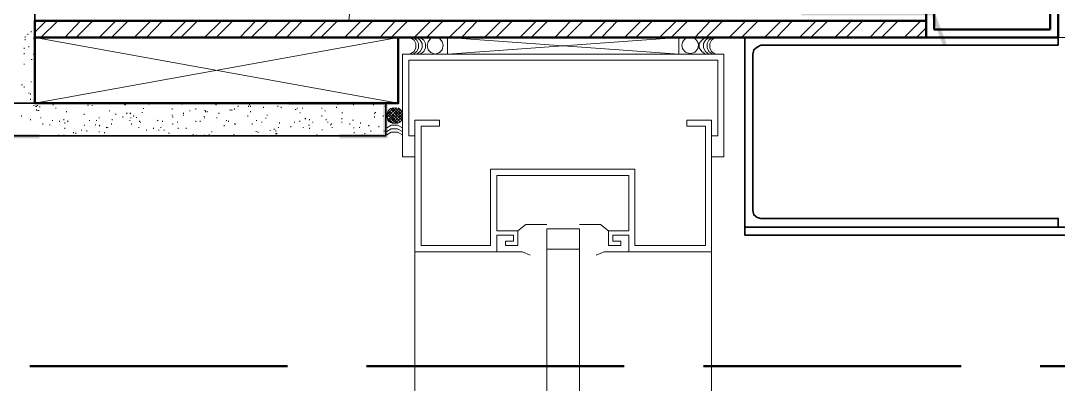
# Model space of a CAD drawing. Header units: inches. Extents: x 5 to 516, y -193 to 129.
# Drawn here: x 105.748 to 107.058, y -181.001 to -180.541 of the extents above; entities that cross this region are included whole.
import ezdxf

# ---------------------------------------------------------------- set-up
doc = ezdxf.new("R2010")
doc.units = ezdxf.units.IN
doc.header["$MEASUREMENT"] = 0
doc.linetypes.add('PDF_IMPORT', pattern=[1, 0.8, -0.2])
doc.layers.add('PDF8_Geometry', color=7, linetype='Continuous')
doc.layers.add('PDF8_Solid Fills', color=7, linetype='Continuous')

msp = doc.modelspace()

# ---------------------------------------------------------------- hatches: boundary and pattern name
at = {"layer": 'PDF8_Solid Fills', "transparency": 33554559}
for points in [[(106.7332947, -180.5291154), (106.7332947, -180.5346709), (106.8977391, -180.5346718), (106.9166291, -180.5702265), (106.9010725, -180.5291154)], [(105.7266282, -180.6424486), (105.7221838, -180.6424486), (105.7221839, -180.6902264), (105.7710728, -180.6902267), (105.7710727, -180.6846714), (105.7266282, -180.6846709)], [(106.0855172, -180.6435608), (106.0855172, -180.6480053), (106.2055172, -180.6480051), (106.2055169, -180.6846718), (106.2110733, -180.6902275), (106.2110728, -180.6435608)], [(106.2110733, -180.6902267), (106.2055178, -180.6846712), (106.1499613, -180.6846714), (106.1499622, -180.6902267)]]:
    msp.add_hatch(color=256, dxfattribs=at).paths.add_polyline_path(points)

# ---------------------------------------------------------------- linework, layer by layer
at = {"layer": 'PDF8_Geometry', "linetype": 'PDF_IMPORT', "lineweight": 50, "ltscale": 0.406667}
msp.add_lwpolyline([(110.3377397, -179.1546714), (110.3377397, -180.9780051), (105.35774, -180.9780041), (105.3577396, -176.9124485), (107.3699617, -176.9124486), (107.3699615, -179.1546706), (110.3377402, -179.1546714)], dxfattribs=at)
at = {"layer": 'PDF8_Geometry', "lineweight": 35}
for points in [[(105.7655178, -180.645783), (105.7655178, -177.2702272), (105.7244067, -177.2702272)], [(106.6621842, -180.8124496), (106.6621842, -180.5624496), (107.0577398, -180.5624496), (107.0577398, -180.5724496)], [(106.6821845, -180.5724492), (106.6777401, -180.5746714), (106.6732956, -180.5780048), (106.6721845, -180.5835603)], [(107.0577395, -180.5724492), (106.6821839, -180.5724492)], [(106.6721838, -180.5835599), (106.6721838, -180.7813377)], [(105.7244061, -180.645783), (105.7655172, -180.645783)], [(106.6721838, -180.7813375), (106.6732949, -180.7868931), (106.6777394, -180.7902264), (106.6821838, -180.7913375)], [(107.0577395, -180.8024494), (107.0577395, -180.7913383), (106.6821839, -180.7913383)], [(108.156629, -180.8124489), (108.156629, -180.8024489), (106.6621845, -180.8024489)], [(108.156629, -180.8124496), (106.6621845, -180.8124496)]]:
    msp.add_lwpolyline(points, dxfattribs=at)
at = {"layer": 'PDF8_Geometry', "lineweight": 15}
for points in [[(106.2244061, -179.8957829), (106.1621839, -180.5413385)], [(105.7655178, -180.5557821), (105.7799622, -180.5413376)], [(105.7732952, -180.5624496), (105.7944064, -180.5413385)], [(105.8032952, -180.5624496), (105.8232952, -180.5413385)], [(105.8177401, -180.5624496), (105.8388513, -180.5413385)], [(105.8466279, -180.5624496), (105.867739, -180.5413385)], [(105.8621839, -180.5624496), (105.883295, -180.5413385)], [(105.8910728, -180.5624496), (105.9121839, -180.5413385)], [(105.9066288, -180.5624496), (105.9266288, -180.5413385)], [(105.9355177, -180.5624496), (105.9566288, -180.5413385)], [(105.9499615, -180.5624496), (105.9710726, -180.5413385)], [(105.9799614, -180.5624496), (106.0010725, -180.5413385)], [(105.9944064, -180.5624496), (106.0155175, -180.5413385)], [(106.0244063, -180.5624496), (106.0444063, -180.5413385)], [(106.0388502, -180.5624496), (106.0599613, -180.5413385)], [(106.0677402, -180.5624496), (106.0888513, -180.5413385)], [(106.0832951, -180.5624496), (106.1032951, -180.5413385)], [(106.1121839, -180.5624496), (106.133295, -180.5413385)], [(106.1266289, -180.5624496), (106.14774, -180.5413385)], [(106.1566288, -180.5624496), (106.1777399, -180.5413385)], [(106.1710727, -180.5624496), (106.1921838, -180.5413385)], [(106.2010726, -180.5624496), (106.2210726, -180.5413385)], [(106.2155176, -180.5624496), (106.2366287, -180.5413385)], [(106.2444064, -180.5624496), (106.2655176, -180.5413385)], [(106.2599625, -180.5624496), (106.2810736, -180.5413385)], [(106.2888502, -180.5624496), (106.3099613, -180.5413385)], [(106.3044063, -180.5624496), (106.3244063, -180.5413385)], [(106.3332951, -180.5624496), (106.3544062, -180.5413385)], [(106.3477401, -180.5624496), (106.3688512, -180.5413385)], [(106.37774, -180.5624496), (106.3988511, -180.5413385)], [(106.3921839, -180.5624496), (106.413295, -180.5413385)], [(106.4221838, -180.5624496), (106.4421838, -180.5413385)], [(106.4366288, -180.5624496), (106.4577399, -180.5413385)], [(106.4655176, -180.5624496), (106.4866287, -180.5413385)], [(106.4810725, -180.5624496), (106.5010725, -180.5413385)], [(106.5099625, -180.5624496), (106.5310736, -180.5413385)], [(106.5244064, -180.5624496), (106.5455175, -180.5413385)], [(106.5544063, -180.5624496), (106.5755174, -180.5413385)], [(106.5688501, -180.5624496), (106.5899613, -180.5413385)], [(106.5988512, -180.5624496), (106.6188512, -180.5413385)], [(106.613295, -180.5624496), (106.6344062, -180.5413385)], [(106.6421839, -180.5624496), (106.663295, -180.5413385)], [(106.6577399, -180.5624496), (106.6788511, -180.5413385)], [(106.6866288, -180.5624496), (106.7077399, -180.5413385)], [(106.7021837, -180.5624496), (106.7221837, -180.5413385)], [(106.7310726, -180.5624496), (106.7521837, -180.5413385)], [(106.7455175, -180.5624496), (106.7666287, -180.5413385)], [(106.7755175, -180.5624496), (106.7966286, -180.5413385)], [(106.7899624, -180.5624496), (106.8110736, -180.5413385)], [(106.8199624, -180.5624496), (106.8399624, -180.5413385)], [(106.8344062, -180.5624496), (106.8555173, -180.5413385)], [(106.8632951, -180.5624496), (106.8844062, -180.5413385)], [(105.7610724, -180.5557821), (105.7610724, -180.554671)], [(105.7655178, -180.5491157), (105.7655178, -180.5480046)], [(106.8788511, -180.5624496), (106.8910733, -180.5502274)], [(105.7532949, -180.5624496), (105.7532949, -180.5613385)], [(105.7532949, -180.5657828), (105.7532949, -180.5646717)], [(105.7566281, -180.5591153), (105.7566281, -180.5580042)], [(105.7644067, -180.5635607), (105.7632956, -180.5635607)], [(106.2244061, -180.645783), (105.7655172, -180.5624496)], [(106.2244061, -180.5624496), (105.7655172, -180.645783)], [(106.2388511, -180.5835599), (106.2444067, -180.5802265), (106.2466289, -180.5757821), (106.2466289, -180.5702265), (106.2444067, -180.5657821), (106.2388511, -180.5624488)], [(106.2432954, -180.5835599), (106.2477398, -180.5802265), (106.249962, -180.5757821), (106.249962, -180.5702265), (106.2477398, -180.5657821), (106.2432954, -180.5624488)], [(106.2477396, -180.5835599), (106.2521841, -180.5802265), (106.2544063, -180.5757821), (106.2544063, -180.5702265), (106.2521841, -180.5657821), (106.2477396, -180.5624488)], [(106.2521839, -180.5835599), (106.2566283, -180.5802265), (106.2588506, -180.5757821), (106.2588506, -180.5702265), (106.2566283, -180.5657821), (106.2521839, -180.5624488)], [(106.5788503, -180.5835607), (106.2866281, -180.5624496), (106.5788503, -180.5624496), (106.2866281, -180.5835607), (106.2866281, -180.5624496)], [(106.4644065, -180.5624496), (106.5066288, -180.5624496)], [(106.5788509, -180.5624496), (106.5788509, -180.5835607)], [(106.612184, -180.5624496), (106.6077395, -180.565783), (106.6044062, -180.5702274), (106.6044062, -180.575783), (106.6077395, -180.5802274), (106.612184, -180.5835607)], [(106.6166282, -180.5624496), (106.6121838, -180.565783), (106.6099616, -180.5702274), (106.6099616, -180.575783), (106.6121838, -180.5802274), (106.6166282, -180.5835607)], [(106.6210736, -180.5624496), (106.6166292, -180.565783), (106.614407, -180.5702274), (106.614407, -180.575783), (106.6166292, -180.5802274), (106.6210736, -180.5835607)], [(106.6244057, -180.5624496), (106.6199613, -180.565783), (106.617739, -180.5702274), (106.617739, -180.575783), (106.6199613, -180.5802274), (106.6244057, -180.5835607)], [(107.0577395, -180.5624496), (108.1566285, -180.5624496)], [(105.7521839, -180.5768935), (105.7521839, -180.5757824)], [(105.7521839, -180.5835599), (105.7521839, -180.5824488)], [(105.7577392, -180.5746713), (105.7577392, -180.5735602)], [(105.7521839, -180.5957827), (105.7521839, -180.5968938)], [(105.7621846, -180.5902274), (105.7610735, -180.5902274)], [(105.7632945, -180.5835599), (105.7644056, -180.5835599)], [(106.2299614, -180.5835599), (106.635517, -180.5835599)], [(106.2299614, -180.7135602), (106.2299614, -180.5835602)], [(106.2455175, -180.6868935), (106.2377397, -180.6868935), (106.2377397, -180.591338)], [(106.23774, -180.5913385), (106.6277401, -180.5913385)], [(106.2866281, -180.5835599), (106.5788503, -180.5835599)], [(106.6199614, -180.6868935), (106.6277392, -180.6868935), (106.6277392, -180.591338)], [(106.6355175, -180.7135602), (106.6355175, -180.5835602)], [(105.7488507, -180.6224494), (105.7499618, -180.6224494)], [(105.7610724, -180.6191162), (105.7610724, -180.6180051)], [(105.7521839, -180.6257826), (105.7521839, -180.6246715)], [(105.7577392, -180.6335601), (105.7577392, -180.632449)], [(105.7599625, -180.6346712), (105.7599625, -180.6335601)], [(105.7599625, -180.6413387), (105.7599625, -180.6402276)], [(105.7644067, -180.6491162), (105.7644067, -180.648005)], [(105.768851, -180.6491162), (105.768851, -180.648005)], [(105.7832948, -180.646894), (105.7832948, -180.6457829)], [(105.7888502, -180.6480051), (105.7888502, -180.646894)], [(105.8255176, -180.646894), (105.8255176, -180.6457829)], [(105.8332951, -180.6480051), (105.832184, -180.6480051)], [(105.8377393, -180.6491162), (105.8377393, -180.648005)], [(105.8677392, -180.646894), (105.8677392, -180.6457829)], [(105.878851, -180.646894), (105.8799621, -180.6480051)], [(105.909962, -180.646894), (105.9088509, -180.646894)], [(105.9521836, -180.646894), (105.9510725, -180.646894)], [(105.9766282, -180.645783), (105.9766282, -180.6468941)], [(105.9944064, -180.646894), (105.9932953, -180.646894)], [(105.9944064, -180.6480051), (105.9944064, -180.646894)], [(106.0099625, -180.645783), (106.0099625, -180.6468941)], [(106.0221842, -180.646894), (106.0221842, -180.6457829)], [(106.035517, -180.646894), (106.035517, -180.6457829)], [(106.0366281, -180.6480051), (106.0366281, -180.646894)], [(106.0777398, -180.646894), (106.0777398, -180.6457829)], [(106.1199614, -180.646894), (106.1199614, -180.6457829)], [(106.1477392, -180.646894), (106.1488503, -180.646894)], [(106.1555178, -180.646894), (106.1555178, -180.6457829)], [(106.1621842, -180.646894), (106.1621842, -180.6457829)], [(106.1677395, -180.6480051), (106.1677395, -180.646894)], [(106.1932951, -180.646894), (106.1932951, -180.6480051)], [(106.2044069, -180.646894), (106.2044069, -180.6457829)], [(105.7488507, -180.6624489), (105.7488507, -180.6613378)], [(105.7666288, -180.6502272), (105.7666288, -180.6491161)], [(105.7677399, -180.6491162), (105.7677399, -180.6502273)], [(105.7677399, -180.6535604), (105.7677399, -180.6546715)], [(105.7710732, -180.6546715), (105.769962, -180.6546715), (105.7688509, -180.6546715)], [(105.7721842, -180.6502272), (105.7710731, -180.6502272)], [(105.7921845, -180.6524494), (105.7921845, -180.6513382)], [(105.8055173, -180.6568936), (105.8055173, -180.6557825)], [(105.8277397, -180.6591158), (105.8277397, -180.6602269)], [(105.8599618, -180.6557826), (105.8599618, -180.6546714)], [(105.8677392, -180.6602268), (105.8677392, -180.6591157)], [(105.8821842, -180.6580047), (105.8810731, -180.6591158)], [(105.8855174, -180.6580047), (105.8866285, -180.6591158)], [(105.8899617, -180.6624489), (105.8899617, -180.6613378)], [(105.9010735, -180.6580047), (105.9010735, -180.6568936)], [(105.9021834, -180.6524494), (105.9032945, -180.6524494)], [(105.9388509, -180.6535604), (105.9388509, -180.6524493)], [(105.9388509, -180.6613379), (105.9388509, -180.6602268)], [(105.9532947, -180.6591158), (105.9532947, -180.6580046)], [(105.9532947, -180.6613379), (105.9532947, -180.6602268)], [(105.9610733, -180.6557826), (105.9610733, -180.6546714)], [(105.9688508, -180.6535604), (105.9688508, -180.6524493)], [(105.9810725, -180.6546715), (105.9799614, -180.6546715)], [(105.9810725, -180.6557826), (105.9810725, -180.6568937)], [(105.9832946, -180.6568936), (105.9832946, -180.6557825)], [(105.9977396, -180.6591158), (105.9977396, -180.6580046)], [(106.0121846, -180.6546715), (106.0121846, -180.6535604)], [(106.0144067, -180.6546715), (106.0144067, -180.6535604)], [(106.0177399, -180.6535604), (106.0177399, -180.6524493)], [(106.0221842, -180.6491162), (106.0221842, -180.6502273)], [(106.0344059, -180.6624489), (106.0344059, -180.6613378)], [(106.035517, -180.6502272), (106.035517, -180.6491161)], [(106.0377403, -180.6502272), (106.0377403, -180.6491161)], [(106.0377403, -180.6568936), (106.0377403, -180.6557825)], [(106.0544062, -180.6513383), (106.0544062, -180.6502272)], [(106.0588505, -180.6613379), (106.0588505, -180.6602268)], [(106.0721844, -180.6491162), (106.0721844, -180.6502273)], [(106.0766287, -180.6513383), (106.0766287, -180.6502272)], [(106.0955179, -180.6535604), (106.0944068, -180.6535604)], [(106.0966279, -180.6513383), (106.0966279, -180.6524494)], [(106.1010733, -180.6580047), (106.0999622, -180.6580047)], [(106.1032954, -180.6524494), (106.1032954, -180.6513382)], [(106.12774, -180.6524494), (106.12774, -180.6513382)], [(106.12774, -180.6624489), (106.12774, -180.6613378)], [(106.1321843, -180.6557826), (106.1321843, -180.6546714)], [(106.1466281, -180.6502272), (106.1466281, -180.6513383)], [(106.1544067, -180.6580047), (106.1532956, -180.6580047)], [(106.1944062, -180.6591158), (106.1944062, -180.6580046)], [(106.1955173, -180.6580047), (106.1955173, -180.6568936)], [(106.2055169, -180.6624489), (106.2055169, -180.6613378)], [(106.207739, -180.6502272), (106.207739, -180.6491161)], [(106.222184, -180.6513383), (106.2099618, -180.6635605)], [(106.2188508, -180.6513383), (106.2099619, -180.6602272)], [(106.2099623, -180.6591158), (106.2221845, -180.671338)], [(106.2255172, -180.6524494), (106.2110727, -180.6668938)], [(106.2110733, -180.6568936), (106.2244067, -180.6713381)], [(106.2277393, -180.6535604), (106.2121838, -180.669116)], [(106.2121844, -180.6546715), (106.2266288, -180.6691159)], [(106.2288504, -180.6557826), (106.2144059, -180.670227)], [(106.2144065, -180.6524494), (106.228851, -180.6668938)], [(106.2299614, -180.6591158), (106.2166281, -180.671338)], [(106.2166287, -180.6513383), (106.229962, -180.6646716)], [(106.2199619, -180.6513383), (106.2299619, -180.6613383)], [(106.2244061, -180.6513383), (106.2299617, -180.6568938)], [(105.7599625, -180.6668932), (105.7599625, -180.6657821)], [(105.7732952, -180.6646711), (105.7732952, -180.66356)], [(105.7755174, -180.6724485), (105.7755174, -180.6713374)], [(105.7844059, -180.6735607), (105.7844059, -180.6724496)], [(105.7877402, -180.6680043), (105.7877402, -180.6668932)], [(105.7966288, -180.6680043), (105.7966288, -180.6691154)], [(105.8021841, -180.6668932), (105.8021841, -180.6657821)], [(105.8032952, -180.6702264), (105.8032952, -180.6713375)], [(105.8066284, -180.6680043), (105.8077395, -180.6691154)], [(105.8277397, -180.6735607), (105.8288508, -180.6735607)], [(105.8344061, -180.6680043), (105.8344061, -180.6668932)], [(105.8421836, -180.6724485), (105.8421836, -180.6735597)], [(105.8432958, -180.6668932), (105.8432958, -180.6680043)], [(105.8466279, -180.6646711), (105.8466279, -180.66356)], [(105.8466279, -180.6735607), (105.847739, -180.6746719)], [(105.8621839, -180.6724485), (105.8621839, -180.6713374)], [(105.863295, -180.6657821), (105.863295, -180.6668933)], [(105.8766289, -180.66356), (105.8766289, -180.6624489)], [(105.8855174, -180.6680043), (105.8855174, -180.6668932)], [(105.8866285, -180.6646711), (105.8866285, -180.66356)], [(105.8877396, -180.6724485), (105.8877396, -180.6713374)], [(105.8932949, -180.66356), (105.894406, -180.66356)], [(105.8977392, -180.6691165), (105.8977392, -180.6680054)], [(105.8988514, -180.6702264), (105.8988514, -180.6691153)], [(105.9210727, -180.6668932), (105.9199616, -180.6680043)], [(105.9266291, -180.6680043), (105.9266291, -180.6691154)], [(105.9399619, -180.66356), (105.9399619, -180.6624489)], [(105.9399619, -180.6724485), (105.9399619, -180.6713374)], [(105.9455173, -180.6702264), (105.9455173, -180.6691153)], [(105.9688508, -180.6691165), (105.9688508, -180.6680054)], [(105.9744061, -180.6691165), (105.9744061, -180.6680054)], [(105.9799614, -180.6624489), (105.9788503, -180.6624489)], [(105.9799614, -180.6646711), (105.9799614, -180.66356)], [(105.9955175, -180.66356), (105.9955175, -180.6646711)], [(106.004406, -180.6746718), (106.004406, -180.6735607)], [(106.0077392, -180.6680043), (106.0077392, -180.6668932)], [(106.0099625, -180.6691165), (106.0099625, -180.6680054)], [(106.0177399, -180.6713386), (106.018851, -180.6724497)], [(106.0399624, -180.6724485), (106.0399624, -180.6713374)], [(106.0455177, -180.6668932), (106.0455177, -180.6680043)], [(106.0521841, -180.6691165), (106.0521841, -180.6702276)], [(106.0566284, -180.6646711), (106.0577395, -180.6646711)], [(106.0744066, -180.6713386), (106.0744066, -180.6702275)], [(106.0888504, -180.6757829), (106.0888504, -180.6746718)], [(106.0932958, -180.6702264), (106.0932958, -180.6691153)], [(106.0999622, -180.6691165), (106.0999622, -180.6680054)], [(106.1077397, -180.6646711), (106.1066286, -180.6657822)], [(106.1121839, -180.6735607), (106.1110728, -180.6735607)], [(106.1121839, -180.6668932), (106.1121839, -180.6657821)], [(106.1166282, -180.6702264), (106.1166282, -180.6691153)], [(106.1332953, -180.6668932), (106.1332953, -180.6657821)], [(106.1355175, -180.6702264), (106.1355175, -180.6691153)], [(106.1388506, -180.6735607), (106.1388506, -180.6724496)], [(106.1399617, -180.6724485), (106.1399617, -180.6713374)], [(106.1532956, -180.6657821), (106.1532956, -180.664671)], [(106.1532956, -180.6702264), (106.1532956, -180.6691153)], [(106.1632952, -180.6724485), (106.1632952, -180.6713374)], [(106.1666284, -180.6668932), (106.1677395, -180.6668932)], [(106.1766292, -180.6702264), (106.1766292, -180.6713375)], [(106.1877398, -180.6735607), (106.1866287, -180.6746719)], [(106.1944062, -180.66356), (106.1944062, -180.6624489)], [(106.1999615, -180.6757829), (106.1999615, -180.6746718)], [(106.2299614, -180.6768939), (106.2232948, -180.6735606), (106.215517, -180.6735606), (106.2099614, -180.6768939)], [(106.2099623, -180.66356), (106.21774, -180.6713378)], [(106.2299614, -180.6624489), (106.2199614, -180.6713378)], [(106.2277393, -180.6680043), (106.2266282, -180.6702265)], [(106.2455175, -180.6668932), (106.2766286, -180.6668932)], [(106.3810732, -180.8335599), (106.2455176, -180.8335599), (106.2455176, -180.6668932)], [(106.3410728, -180.8257829), (106.253295, -180.8257829), (106.253295, -180.6746718), (106.2766283, -180.6746718)], [(106.2766285, -180.6746718), (106.2766285, -180.666894)], [(106.4844059, -180.8335599), (106.6199614, -180.8335599), (106.6199614, -180.6668932), (106.5888503, -180.6668932), (106.5888503, -180.674671)], [(106.5232953, -180.7291158), (106.5232953, -180.8257824), (106.6121842, -180.8257824), (106.6121842, -180.6746713)], [(106.5888505, -180.6746718), (106.6121838, -180.6746718)], [(105.7955177, -180.6868935), (105.7955177, -180.6857824)], [(105.8021841, -180.6868935), (105.8021841, -180.6857824)], [(105.8032952, -180.678005), (105.8032952, -180.6768939)], [(105.8144058, -180.6835603), (105.8144058, -180.6824492)], [(105.8166279, -180.6835603), (105.8177391, -180.6835603)], [(105.8244065, -180.6802271), (105.8244065, -180.679116)], [(105.8310729, -180.6802271), (105.8310729, -180.6813382)], [(105.8466279, -180.6824493), (105.8466279, -180.6813382)], [(105.8532954, -180.6835603), (105.8532954, -180.6824492)], [(105.8566286, -180.6757829), (105.8555175, -180.676894)], [(105.8577397, -180.6768939), (105.8577397, -180.6757828)], [(105.8966281, -180.6768939), (105.8966281, -180.6757828)], [(105.9066288, -180.6791161), (105.9066288, -180.6802272)], [(105.9155173, -180.678005), (105.9155173, -180.6768939)], [(105.9221837, -180.6791161), (105.9221837, -180.6802272)], [(105.9244059, -180.6757829), (105.9244059, -180.676894)], [(105.9288513, -180.6802271), (105.9288513, -180.679116)], [(105.9355177, -180.6835603), (105.9344065, -180.6835603)], [(105.9466283, -180.678005), (105.9466283, -180.6768939)], [(105.956629, -180.678005), (105.956629, -180.6768939)], [(105.9655176, -180.6857825), (105.9655176, -180.6846714)], [(105.9699618, -180.6868935), (105.9699618, -180.6857824)], [(105.9799614, -180.6868935), (105.9799614, -180.6857824)], [(105.9855168, -180.6857825), (105.9855168, -180.6846714)], [(105.9888511, -180.6824493), (105.9888511, -180.6813382)], [(106.0166289, -180.6857825), (106.0166289, -180.6846714)], [(106.0444066, -180.6813382), (106.0455178, -180.6813382)], [(106.0477398, -180.6824493), (106.0466287, -180.6824493)], [(106.0632948, -180.6802271), (106.0621837, -180.6802271)], [(106.0677402, -180.6791161), (106.0677402, -180.678005)], [(106.0699623, -180.6813382), (106.0699623, -180.6802271)], [(106.0699623, -180.6846714), (106.0699623, -180.6835603)], [(106.0710734, -180.6835603), (106.0710734, -180.6846714)], [(106.0732955, -180.6768939), (106.0732955, -180.6757828)], [(106.1044065, -180.6768939), (106.1044065, -180.6757828)], [(106.1121839, -180.6768939), (106.1121839, -180.678005)], [(106.1221835, -180.6857825), (106.1210724, -180.6857825)], [(106.1288511, -180.6791161), (106.1277399, -180.6791161)], [(106.1410728, -180.6768939), (106.1410728, -180.6757828)], [(106.1677395, -180.6768939), (106.1688506, -180.6768939)], [(106.1688506, -180.6835603), (106.1688506, -180.6824492)], [(106.175517, -180.6757829), (106.175517, -180.676894)], [(106.1788513, -180.6868935), (106.1788513, -180.6857824)], [(106.1821845, -180.6846714), (106.1821845, -180.6835603)], [(106.1899619, -180.6813382), (106.1899619, -180.6802271)], [(106.2066291, -180.6813382), (106.2066291, -180.6802271)], [(106.2299614, -180.6813382), (106.2232948, -180.6780049), (106.215517, -180.6780049), (106.2099614, -180.6813382)], [(106.2299614, -180.6857825), (106.2232948, -180.6824491), (106.215517, -180.6824491), (106.2099614, -180.6857825)], [(106.2455175, -180.7135602), (106.2299619, -180.7135602)], [(106.6199614, -180.7135602), (106.635517, -180.7135602)], [(106.3410726, -180.8257824), (106.3410726, -180.7291158)], [(106.3410726, -180.7291163), (106.5232948, -180.7291163)], [(106.3488512, -180.8068932), (106.3488512, -180.7368932)], [(106.3488512, -180.7368938), (106.5155178, -180.7368938)], [(106.4899623, -180.8257821), (106.4899623, -180.8068932), (106.5155178, -180.8068932), (106.5155178, -180.7368932)], [(106.3755175, -180.8068935), (106.3855175, -180.7991157), (106.4121841, -180.7991157)], [(106.4121842, -180.804671), (106.4532953, -180.804671)], [(106.4532948, -180.7991157), (106.4799614, -180.7991157)], [(106.4799615, -180.7991157), (106.4899615, -180.8068935)], [(106.3599614, -180.8257827), (106.3599614, -180.8202271), (106.3699614, -180.8202271), (106.3699614, -180.8124493), (106.3488503, -180.8124493)], [(106.3755179, -180.8257824), (106.3755179, -180.8068935), (106.3488512, -180.8068935)], [(106.3488512, -180.8335599), (106.3488512, -180.8124488)], [(106.5155178, -180.8124496), (106.4955178, -180.8124496), (106.4955178, -180.8202274)], [(106.5155178, -180.8335599), (106.5155178, -180.8124488)], [(106.3599618, -180.8257824), (106.3755174, -180.8257824)], [(106.4121842, -180.8302267), (106.4532953, -180.8302267)], [(106.4899616, -180.8257824), (106.5055171, -180.8257824), (106.5055171, -180.8202269), (106.4955171, -180.8202269)], [(106.2455175, -180.8324488), (106.2455175, -189.8568941)], [(106.3910728, -180.8380053), (106.3810728, -180.8335608)], [(106.4744061, -180.8380053), (106.4844061, -180.8335608)], [(106.6199614, -180.8324488), (106.6199614, -189.8535609)]]:
    msp.add_lwpolyline(points, dxfattribs=at)
at = {"layer": 'PDF8_Geometry', "lineweight": 50}
for points in [[(107.0577395, -180.5524496), (107.0577395, -180.5624496), (107.0577395, -179.8957829), (106.8910728, -179.8957829), (106.8910728, -180.5624496), (107.0577395, -180.5624496)], [(106.9010732, -179.9057825), (107.0477399, -179.9057825), (107.0477399, -180.5524492)], [(106.9010736, -179.9057825), (106.9010736, -180.5524492)], [(107.0477399, -180.5524489), (106.9010732, -180.5524489)]]:
    msp.add_lwpolyline(points, dxfattribs=at)
for points in [[(105.7655178, -180.5624496), (105.7655178, -180.5413385), (106.8910734, -180.5413385), (106.8910734, -180.5624496)], [(106.2244061, -180.5624496), (106.2244061, -180.645783), (105.7655172, -180.645783), (105.7655172, -180.5624496)]]:
    msp.add_lwpolyline(points, close=True, dxfattribs=at)
at = {"layer": 'PDF8_Geometry', "lineweight": 15}
for points in [[(106.2810727, -180.5724492), (106.2799616, -180.5680048), (106.2766283, -180.5635603), (106.2710727, -180.5624492), (106.2655172, -180.5635603), (106.2621839, -180.5680048), (106.2610727, -180.5724492), (106.2621839, -180.5780048), (106.2655172, -180.5813381), (106.2710727, -180.5835603), (106.2766283, -180.5813381), (106.2799616, -180.5780048)], [(106.2299614, -180.6613379), (106.2288503, -180.6557823), (106.225517, -180.652449), (106.2199614, -180.6513379), (106.2144059, -180.652449), (106.2110726, -180.6557823), (106.2099614, -180.6613379), (106.2110726, -180.6668934), (106.2144059, -180.6702268), (106.2199614, -180.6713379), (106.225517, -180.6702268), (106.2288503, -180.6668934)], [(106.4121842, -182.7580046), (106.4121842, -180.804671), (106.4532953, -180.804671), (106.4532953, -182.7580046)]]:
    msp.add_lwpolyline(points, close=True, dxfattribs=at)
at = {"layer": 'PDF8_Geometry', "lineweight": 35}
msp.add_lwpolyline([(105.7244061, -180.6457824), (105.7244061, -180.6868935), (106.2088506, -180.6868935), (106.2088506, -180.6457824)], close=True, dxfattribs=at)
at = {"layer": 'PDF8_Geometry', "lineweight": 15}
msp.add_circle((106.592978, -180.5724492), 0.0103175, dxfattribs=at)
at = {"layer": 'PDF8_Solid Fills', "lineweight": 50, "transparency": 33554559}
msp.add_solid([(106.8977392, -180.5346718), (106.9166281, -180.5702274), (106.9121837, -180.5724496)], dxfattribs=at)

doc.saveas('drawing.dxf')
